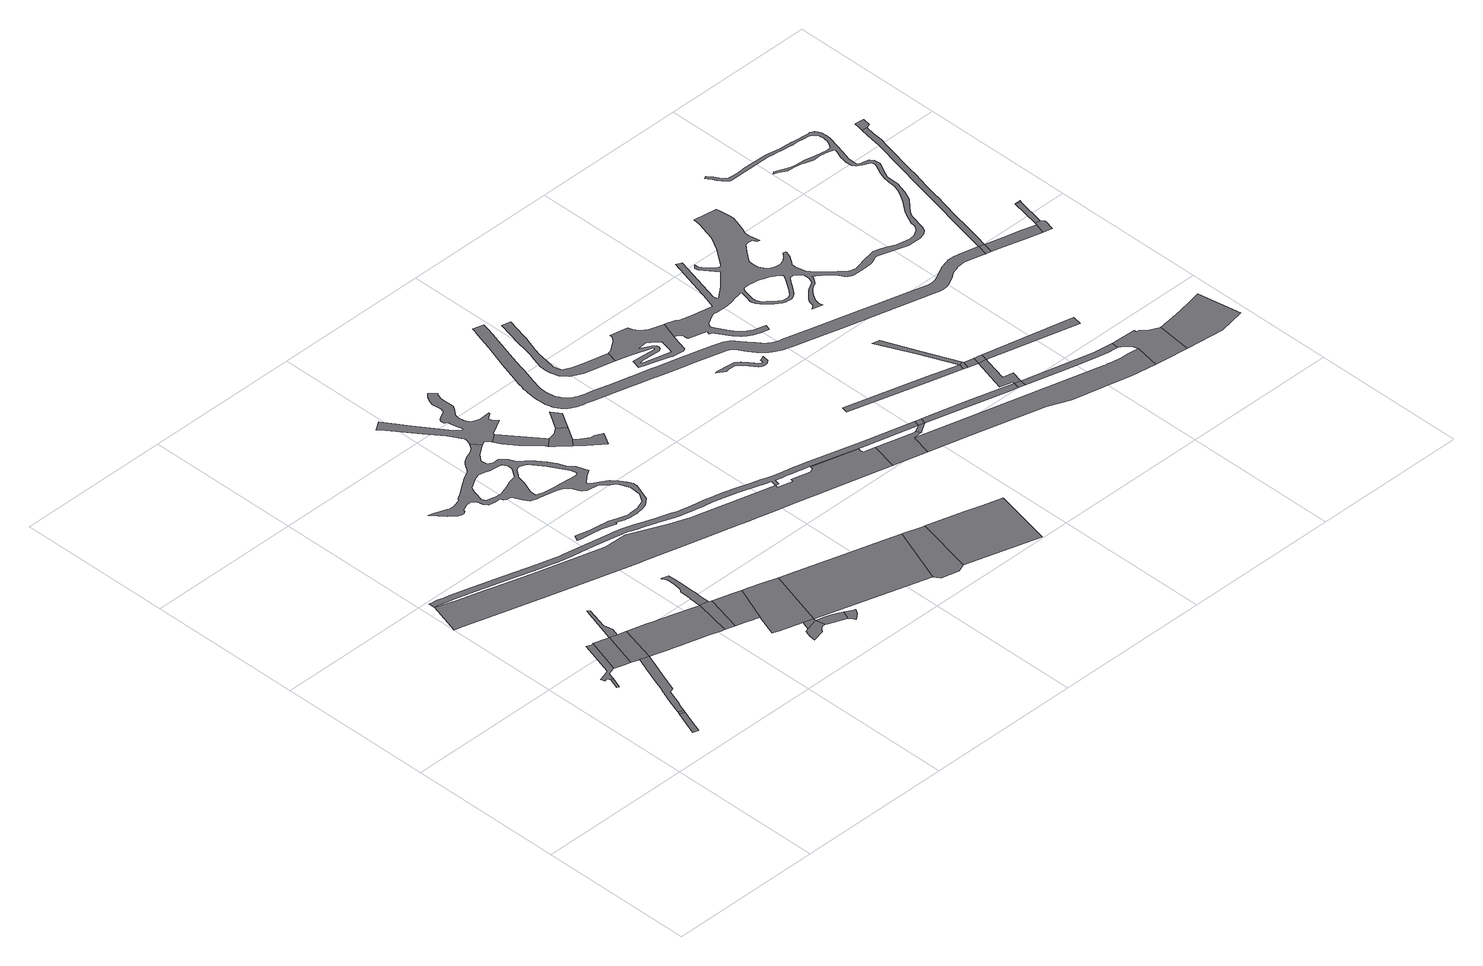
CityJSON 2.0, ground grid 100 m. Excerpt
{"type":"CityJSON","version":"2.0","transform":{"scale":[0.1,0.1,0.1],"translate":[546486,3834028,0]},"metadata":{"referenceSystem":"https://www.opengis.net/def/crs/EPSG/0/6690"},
"CityObjects":{
"road1":{"type":"Road","attributes":{"RoadStructureAttribute.sectionType":"1"},"geometry":[{"type":"MultiSurface","lod":"1","boundaries":[[[0,1,2,3,4,5]]]}]},
"road2":{"type":"Road","geometry":[{"type":"MultiSurface","lod":"1","boundaries":[[[6,0,5,7]]]}]},
"road3":{"type":"Road","geometry":[{"type":"MultiSurface","lod":"1","boundaries":[[[8,9,10,11,12]]]}]},
"road4":{"type":"Road","attributes":{"RoadStructureAttribute.sectionType":"1"},"geometry":[{"type":"MultiSurface","lod":"1","boundaries":[[[13,14,15,16,17,18,19,20,21,12,11,22,23,24,25,26]]]}]},
"road5":{"type":"Road","attributes":{"RoadStructureAttribute.sectionType":"1"},"geometry":[{"type":"MultiSurface","lod":"1","boundaries":[[[27,28,29,30,31,32,33,34,35,36,37,6,7,38,39,40,41,42,43,44,45,46]]]}]},
"road6":{"type":"Road","attributes":{"RoadStructureAttribute.sectionType":"1"},"geometry":[{"type":"MultiSurface","lod":"1","boundaries":[[[47,26,25,48,49,50]]]}]},
"road7":{"type":"Road","geometry":[{"type":"MultiSurface","lod":"1","boundaries":[[[50,49,51,27,46,52,53,54,55]]]}]},
"road8":{"type":"Road","attributes":{"RoadStructureAttribute.sectionType":"1"},"geometry":[{"type":"MultiSurface","lod":"1","boundaries":[[[56,57,58,59,60,61,62,63,50,55]]]}]},
"road9":{"type":"Road","attributes":{"RoadStructureAttribute.sectionType":"1"},"geometry":[{"type":"MultiSurface","lod":"1","boundaries":[[[64,65,66,67,68,69,52,46,70,71,72,73,74,75,76,77,78,79,80,81]]]}]},
"road10":{"type":"Road","geometry":[{"type":"MultiSurface","lod":"1","boundaries":[[[81,80,82,83,84,85]]]}]},
"road11":{"type":"Road","attributes":{"RoadStructureAttribute.sectionType":"1"},"geometry":[{"type":"MultiSurface","lod":"1","boundaries":[[[86,87,88,89,90,91,92,93,94,95,96,97,98,99,100,101,102,103,104,105,106,107,108,81,85]]]}]},
"road12":{"type":"Road","attributes":{"RoadStructureAttribute.sectionType":"1"},"geometry":[{"type":"MultiSurface","lod":"1","boundaries":[[[109,110,83,82,111,112,113,114,115]]]}]},
"road13":{"type":"Road","geometry":[{"type":"MultiSurface","lod":"1","boundaries":[[[116,117,118,119,120,121,122,123,124,125]]]}]},
"road14":{"type":"Road","geometry":[{"type":"MultiSurface","lod":"1","boundaries":[[[126,127,117,116,128,129]]]}]},
"road15":{"type":"Road","geometry":[{"type":"MultiSurface","lod":"1","boundaries":[[[130,131,115,114,132,133,126,129,134]]]}]},
"road16":{"type":"Road","attributes":{"RoadStructureAttribute.sectionType":"1"},"geometry":[{"type":"MultiSurface","lod":"1","boundaries":[[[135,136,137,138,116,125,139,140,141]]]}]},
"road17":{"type":"Road","geometry":[{"type":"MultiSurface","lod":"1","boundaries":[[[142,141,140,143,144,145,146]]]}]},
"road18":{"type":"Road","geometry":[{"type":"MultiSurface","lod":"1","boundaries":[[[147,148,149,150,151,152,153,154,155,156,157,158,159,160,161,162,163,164,165,166,167,168,169,170,171,172,173,174,175,176,177,178,179,180,181,182,183,184,185,186,187,188,189,190,191,192,193,194,195,196,197,198,199,200,201,202,203,204,205,206,207,208,209,210,211,212,213,214,215,216,217,218,219,220,221,222,223,224,225,226,227,228,229,230,231,232,233,234,235,236,237,238,239,240,241,242,243,244,245,246,247,248,249,250,251,252,253,254,255,256,257,258,259,260,261,262,263,264],[265,266,267,268,269,270,271,272,273,274,275,276,277,278,279,280,281,282,283,284,285,286,287,288],[289,290,291,292,293,294,295,296,297,298,299,300,301,302,303,304,305,306]]]}]},
"road19":{"type":"Road","attributes":{"RoadStructureAttribute.sectionType":"1"},"geometry":[{"type":"MultiSurface","lod":"1","boundaries":[[[307,308,309,310,311,312,313,314,315,316,317,318,319,320,321,322,323,324,325,326,327,328,329,330,331,332,333,334,335,336,337,338,339,340,341,342,343,344,345,346,347,348,349,350,351,352,353]]]}]},
"road20":{"type":"Road","attributes":{"RoadStructureAttribute.sectionType":"1"},"geometry":[{"type":"MultiSurface","lod":"1","boundaries":[[[354,355,356,357,134,129,358,359]]]}]},
"road21":{"type":"Road","geometry":[{"type":"MultiSurface","lod":"1","boundaries":[[[360,361,362,363,364,365,366,367,368,369,370,371,372,373,374,375,376,377,378,379,380,381,382,383,384,385,386,387,388,389,390,391,392,393,394,395,396,397,398,399,400,401,402,403,404,405,406,320,407,408,409,410,411,412,413,414,415,416,417,418,419,420,421,422,423,424,425,426,427,428,429,430,431,432,433,434,435,436,437,438,439,440,441,442,443,444,353,445,446,447,448,449,450,451,452,453,454,455,456]]]}]},
"road22":{"type":"Road","attributes":{"RoadStructureAttribute.sectionType":"1"},"geometry":[{"type":"MultiSurface","lod":"1","boundaries":[[[457,458,459,460,461,462,463,464,465,466,467,468,469,470,471,472,473,474,475,476,477,478,479,480,481,482,483,484,485,486,487,488,489,490,491,492,493,494,495,150,149,496,497,498,499,500,501,502,503,504,505,506,507,508,509,510,511,512,513,514,515,516,517,518,519,520,521,522]]]}]},
"road23":{"type":"Road","geometry":[{"type":"MultiSurface","lod":"1","boundaries":[[[523,498,497,524,525,526,527,528]]]}]},
"road24":{"type":"Road","geometry":[{"type":"MultiSurface","lod":"1","boundaries":[[[529,530,531,528,527,532,533,534,535]]]}]},
"road25":{"type":"Road","attributes":{"RoadStructureAttribute.sectionType":"1"},"geometry":[{"type":"MultiSurface","lod":"1","boundaries":[[[536,537,538,539,540,541,534,533]]]}]},
"road26":{"type":"Road","geometry":[{"type":"MultiSurface","lod":"1","boundaries":[[[542,543,544,359,358,545,546,547,548]]]}]},
"road27":{"type":"Road","geometry":[{"type":"MultiSurface","lod":"1","boundaries":[[[549,550,551,529,535]]]}]},
"road28":{"type":"Road","attributes":{"RoadStructureAttribute.sectionType":"1"},"geometry":[{"type":"MultiSurface","lod":"1","boundaries":[[[552,553,554,555,548,547,556,557]]]}]},
"road29":{"type":"Road","attributes":{"RoadStructureAttribute.sectionType":"1"},"geometry":[{"type":"MultiSurface","lod":"1","boundaries":[[[558,559,560,561,562,563,564,565,566,567,568,569,570,571,572,573,574,575,576,577,578,579,580,581]]]}]},
"road30":{"type":"Road","geometry":[{"type":"MultiSurface","lod":"1","boundaries":[[[582,343,342,583,584,585,586]]]}]},
"road31":{"type":"Road","attributes":{"RoadStructureAttribute.sectionType":"1"},"geometry":[{"type":"MultiSurface","lod":"1","boundaries":[[[587,588,589,590,591,581,580,592,593,594,595,596,597,598,599,600,601,602,603,604,605,606,607,608,609,610,611,612,613,614,615],[616,617,618,619,620,621,622,623,624,625,626,627,628,629,630,631,632,633,634,635,636]]]}]},
"road32":{"type":"Road","attributes":{"RoadStructureAttribute.sectionType":"1"},"geometry":[{"type":"MultiSurface","lod":"1","boundaries":[[[455,637,638,586,585,639,640]]]}]},
"road33":{"type":"Road","geometry":[{"type":"MultiSurface","lod":"1","boundaries":[[[641,642,643,644,645,646,647,648,649,650,651,652,653,654,655,656,657,658,659,660,661,662]]]}]},
"road34":{"type":"Road","geometry":[{"type":"MultiSurface","lod":"1","boundaries":[[[663,456,455,640,664]]]}]},
"road35":{"type":"Road","attributes":{"RoadStructureAttribute.sectionType":"1"},"geometry":[{"type":"MultiSurface","lod":"1","boundaries":[[[665,666,667,668,669,670]]]}]},
"road36":{"type":"Road","attributes":{"RoadStructureAttribute.sectionType":"1"},"geometry":[{"type":"MultiSurface","lod":"1","boundaries":[[[671,672,664,640,673,674,675]]]}]},
"road37":{"type":"Road","attributes":{"RoadStructureAttribute.sectionType":"1"},"geometry":[{"type":"MultiSurface","lod":"1","boundaries":[[[676,677,678,679,680,681,682,683,684,685,686,687,688,689,690,691,692,693,694,695,696,697,698,699,700,701,702,703,704,705,706,707,708,709,710,711,712,713,714,715,716,717,718,719,720,721,722,723,724,725,726,727,728,729,730,731,732,733,734,735,736,737,738,739,740,741,742,743,744,745,746,747,748,749,750,751,752,753,754,755,756,757,758,759,760,761,762,763,764,765,766,767,768,769,770,771,772,773,774,775,776,777,778,779,780,781,782,783,784,785,786,787,788,789,790,791,792,793,794,795,796,797,798,799,800,801,802,803,804,805,806,807,808,809,810,811,812,813,814,815,816,817,818,819,820,821,822,823,824,825,826,827,828,829,830,831,832,833,834,835,836,837,838,839,840,841,842,843,844,845,846,847,848,849,850,851,852,853,854,855,856,857,858,859,860,861,862,863,864,865,866,867,868,869,870,871,872,873,874,875,876,877,878,879,880]]]}]},
"road38":{"type":"Road","attributes":{"RoadStructureAttribute.sectionType":"1"},"geometry":[{"type":"MultiSurface","lod":"1","boundaries":[[[881,882,883,884,885,886,887,888,889,890,584,583,891,892,893,894,895,896,897]]]}]},
"road39":{"type":"Road","attributes":{"RoadStructureAttribute.sectionType":"1"},"geometry":[{"type":"MultiSurface","lod":"1","boundaries":[[[898,899,900,901,670,902]]]}]},
"road40":{"type":"Road","geometry":[{"type":"MultiSurface","lod":"1","boundaries":[[[902,670,669,903,904]]]}]},
"road41":{"type":"Road","geometry":[{"type":"MultiSurface","lod":"1","boundaries":[[[675,674,905,906]]]}]},
"road42":{"type":"Road","attributes":{"RoadStructureAttribute.sectionType":"1"},"geometry":[{"type":"MultiSurface","lod":"1","boundaries":[[[907,908,909,675,906,910,911,912,913]]]}]},
"road43":{"type":"Road","attributes":{"RoadStructureAttribute.sectionType":"1"},"geometry":[{"type":"MultiSurface","lod":"1","boundaries":[[[904,903,907,914]]]}]},
"road44":{"type":"Road","geometry":[{"type":"MultiSurface","lod":"1","boundaries":[[[914,907,913,915]]]}]},
"road45":{"type":"Road","attributes":{"RoadStructureAttribute.sectionType":"1"},"geometry":[{"type":"MultiSurface","lod":"1","boundaries":[[[916,917,918,919,906,905,920,921,922,923,924,925]]]}]},
"road46":{"type":"Road","attributes":{"RoadStructureAttribute.sectionType":"1"},"geometry":[{"type":"MultiSurface","lod":"1","boundaries":[[[926,927,915,913]]]}]},
"road47":{"type":"Road","geometry":[{"type":"MultiSurface","lod":"1","boundaries":[[[928,929,930,931,932,933,934,935,936,937,938,939,940,609,608,941,942,943,944,945,946,947,948,949,950,951,952,953,954,955,956,957,958,959,960,961,962,963,964,965,966,967,968,969,970,971,972,973,974,975,976,977,978,979,980,981,982,983,984,985,986,987,988,989,990,991,992,993,994,995,996,997,998,999,1000,1001,1002,1003,1004,1005,1006,1007,1008,1009,1010,1011,1012,1013,1014,1015,1016,1017,1018,1019,1020,1021,1022,1023,1024,1025,1026,1027,1028,1029,1030,1031,1032,1033,1034,1035,1036,1037,1038,1039,1040,1041,1042,1043,1044,1045,1046,1047,1048,1049,1050,1051,1052,1053,1054,1055,1056,1057,1058,1059,1060,1061,1062,1063,1064,1065,1066,1067,1068,1069,1070,1071,1072,1073,1074,1075,1076,1077,1078,1079,1080,1081,1082,1083,1084,1085,1086,1087,1088,1089,1090,1091,1092,1093,1094,1095,1096,1097,1098,1099,1100,1101,1102,1103,1104,1105,1106,1107,1108,1109,1110,1111,1112,1113,1114,1115,1116,1117,1118,1119,1120,1121,1122,1123,1124,1125,1126,1127,1128,1129,1130,1131,1132,1133,1134,1135,1136,1137,1138,1139,1140,1141,1142,1143,1144,1145,1146,1147,1148,1149,1150,1151,1152,1153,1154,1155,1156,1157,1158,1159,1160,1161,1162,1163,1164,1165,1166,1167,1168,1169,1170,1171,1172,1173,1174,1175,1176,1177,1178,1179,1180,1181,1182,1183,1184,1185,1186,1187,1188,1189,1190,1191,1192,1193,1194,1195,1196,1197,1198,1199,1200,1201,1202,1203,1204,1205,1206,1207,1208,1209,1210,1211,1212,1213,1214,1215,1216,1217,1218,1219,1220,1221,1222,1223,1224,1225,1226,1227,1228,1229,1230,1231,1232,1233,1234,1235,1236,1237,1238,1239,1240,1241,1242,1243,1244],[1245,1246,1247,1248,1249,1250,1251,1252,1253,1254,1255,1256,1257,1258,1259,1260,1261,1262,1263,1264,1265,1266,1267,1268,1269,1270,1271,1272,1273,1274,1275,1276,1277]]]}]},
"road48":{"type":"Road","geometry":[{"type":"MultiSurface","lod":"1","boundaries":[[[1278,1279,1280,1281,1282,1283,1284,925,924,1285,1286,1287,1288,897,896,1289,1290,1291]]]}]},
"road49":{"type":"Road","geometry":[{"type":"MultiSurface","lod":"1","boundaries":[[[790,789,1292,1293]]]}]},
"road50":{"type":"Road","attributes":{"RoadStructureAttribute.sectionType":"1"},"geometry":[{"type":"MultiSurface","lod":"1","boundaries":[[[1294,1295,1296,1297,1298,1299,1291,1290,1300,1301]]]}]},
"road51":{"type":"Road","attributes":{"RoadStructureAttribute.sectionType":"1"},"geometry":[{"type":"MultiSurface","lod":"1","boundaries":[[[1302,1303,1304,1293,1292,1305,1306,1307,1308]]]}]},
"road52":{"type":"Road","attributes":{"RoadStructureAttribute.sectionType":"1"},"geometry":[{"type":"MultiSurface","lod":"1","boundaries":[[[1309,1310,1311,1312,1313,1314,1315,1316,790,1293,1317,1318,1319,1320,1321,1322,1323,1324,1325,1326,1327,1328,1329,1330,1331,1332,1333,1334]]]}]},
"road53":{"type":"Road","geometry":[{"type":"MultiSurface","lod":"1","boundaries":[[[1335,1308,1307,1336,1337,1338,1339,1340]]]}]},
"road54":{"type":"Road","attributes":{"RoadStructureAttribute.sectionType":"1"},"geometry":[{"type":"MultiSurface","lod":"1","boundaries":[[[1341,1335,1340,1342]]]}]},
"road55":{"type":"Road","geometry":[{"type":"MultiSurface","lod":"1","boundaries":[[[1343,1341,1342]]]}]},
"road56":{"type":"Road","geometry":[{"type":"MultiSurface","lod":"1","boundaries":[[[1344,1345,1309,1334,1346,1347,1348]]]}]}
},
"vertices":[
[354,350,0],[353,348,0],[294,188,0],[327,175,0],[357,258,0],[387,338,0],
[360,366,0],[393,354,0],
[275,753,0],[282,751,0],[289,748,0],[317,821,0],[300,820,0],
[449,1105,0],[408,1117,0],[341,890,0],[337,888,0],[305,873,0],[263,864,0],[270,837,0],[284,844,0],[294,837,0],[330,865,0],[344,869,0],[375,877,0],[379,878,0],[451,1110,0],
[534,832,0],[518,788,0],[509,765,0],[507,759,0],[464,644,0],[433,561,0],[431,556,0],[426,541,0],[422,533,0],[392,457,0],[362,371,0],[409,400,0],[417,419,0],[453,518,0],[457,519,0],[463,521,0],[483,527,0],[531,660,0],[559,735,0],[588,814,0],
[549,1083,0],[442,860,0],[481,848,0],[551,1082,0],
[523,835,0],[655,1054,0],[644,1057,0],[613,1065,0],[599,1069,0],
[614,1117,0],[610,1143,0],[603,1180,0],[642,1318,0],[634,1323,0],[627,1328,0],[626,1325,0],[571,1145,0],
[1081,928,0],[1078,929,0],[1053,937,0],[862,994,0],[822,1006,0],[775,1020,0],[589,815,0],[640,800,0],[703,781,0],[712,778,0],[742,770,0],[778,760,0],[819,748,0],[870,733,0],[941,712,0],[1023,688,0],[1042,683,0],[1092,925,0],
[1107,664,0],[1166,906,0],[1150,911,0],[1150,916,0],
[1153,990,0],[1154,1009,0],[1155,1027,0],[1155,1037,0],[1155,1045,0],[1156,1078,0],[1158,1132,0],[1157,1200,0],[1155,1222,0],[1110,1236,0],[1110,1233,0],[1111,1231,0],[1113,1228,0],[1124,1205,0],[1127,1200,0],[1127,1196,0],[1126,1180,0],[1127,1149,0],[1118,1098,0],[1118,1096,0],[1102,1080,0],[1100,1008,0],[1100,1001,0],
[1292,869,0],[1219,890,0],[1171,644,0],[1218,630,0],[1223,629,0],[1253,620,0],[1346,853,0],
[1448,387,0],[1366,362,0],[1343,354,0],[1330,311,0],[1323,271,0],[1403,289,0],[1416,309,0],[1427,319,0],[1441,325,0],[1458,324,0],
[1387,421,0],[1382,409,0],[1449,396,0],[1450,402,0],
[1481,813,0],[1386,841,0],[1205,477,0],[1244,463,0],[1563,788,0],
[1573,344,0],[1538,359,0],[1503,371,0],[1465,382,0],[1474,318,0],[1583,274,0],[1607,327,0],
[1649,305,0],[1599,254,0],[1609,235,0],[1646,261,0],[1667,295,0],
[1136,2645,0],[1173,2690,0],[1240,2736,0],[1197,2790,0],[1176,2760,0],[1148,2739,0],[1117,2726,0],[1103,2722,0],[1074,2703,0],[1061,2691,0],[1047,2673,0],[1029,2643,0],[1011,2628,0],[973,2609,0],[914,2569,0],[856,2526,0],[832,2514,0],[819,2506,0],[806,2490,0],[759,2477,0],[755,2475,0],[743,2475,0],[726,2477,0],[723,2478,0],[711,2484,0],[684,2494,0],[644,2511,0],[602,2523,0],[637,2479,0],[670,2440,0],[714,2404,0],[733,2393,0],[753,2394,0],[767,2405,0],[768,2414,0],[775,2422,0],[781,2421,0],[816,2436,0],[851,2437,0],[871,2412,0],[881,2375,0],[899,2352,0],[944,2343,0],[977,2341,0],[987,2323,0],[1000,2313,0],[1020,2311,0],[1035,2301,0],[1060,2246,0],[1083,2214,0],[1126,2197,0],[1132,2196,0],[1248,2173,0],[1276,2161,0],[1306,2139,0],[1313,2130,0],[1321,2119,0],[1334,2087,0],[1344,2072,0],[1365,2055,0],[1442,2043,0],[1467,2021,0],[1485,1998,0],[1518,1976,0],[1548,1904,0],[1544,1829,0],[1507,1776,0],[1450,1753,0],[1394,1751,0],[1373,1750,0],[1310,1767,0],[1253,1788,0],[1250,1789,0],[1185,1796,0],[1135,1803,0],[1079,1817,0],[1042,1829,0],[1022,1794,0],[1045,1784,0],[1120,1777,0],[1185,1766,0],[1266,1742,0],[1268,1741,0],[1275,1739,0],[1279,1751,0],[1330,1732,0],[1363,1725,0],[1400,1723,0],[1418,1723,0],[1468,1731,0],[1493,1739,0],[1520,1759,0],[1542,1779,0],[1586,1894,0],[1583,1917,0],[1568,1952,0],[1545,1991,0],[1512,2029,0],[1464,2056,0],[1424,2080,0],[1406,2105,0],[1449,2143,0],[1493,2171,0],[1465,2243,0],[1432,2288,0],[1410,2336,0],[1409,2338,0],[1384,2382,0],[1348,2434,0],[1305,2472,0],[1283,2490,0],[1268,2504,0],[1252,2549,0],[1214,2588,0],[1177,2585,0],[1171,2588,0],[1156,2597,0],[1142,2605,0],[1075,2392,0],[1054,2384,0],[1011,2371,0],[971,2373,0],[969,2376,0],[916,2388,0],[904,2410,0],[920,2473,0],[923,2483,0],[940,2518,0],[997,2553,0],[1044,2571,0],[1080,2562,0],[1116,2548,0],[1117,2547,0],[1129,2547,0],[1157,2545,0],[1192,2540,0],[1210,2513,0],[1206,2483,0],[1205,2478,0],[1166,2420,0],[1131,2411,0],[1116,2407,0],[1178,2376,0],[1186,2403,0],[1190,2409,0],[1221,2451,0],[1245,2461,0],[1291,2444,0],[1359,2355,0],[1374,2328,0],[1423,2238,0],[1431,2200,0],[1411,2188,0],[1371,2192,0],[1298,2200,0],[1261,2204,0],[1185,2213,0],[1140,2230,0],[1142,2270,0],[1169,2343,0],
[1598,1488,0],[1474,1535,0],[1240,1639,0],[1091,1644,0],[1089,1644,0],[1084,1646,0],[851,1710,0],[726,1743,0],[645,1765,0],[584,1783,0],[412,1833,0],[370,1846,0],[194,1898,0],[66,1943,0],[5,1731,0],[59,1715,0],[201,1674,0],[330,1638,0],[437,1608,0],[572,1569,0],[706,1533,0],[1090,1426,0],[1138,1413,0],[1149,1410,0],[1453,1333,0],[1558,1306,0],[1638,1285,0],[1741,1258,0],[1801,1242,0],[1829,1235,0],[1935,1208,0],[2024,1187,0],[2099,1168,0],[2214,1139,0],[2327,1110,0],[2687,1019,0],[2733,1197,0],[2661,1215,0],[2654,1232,0],[2658,1250,0],[2363,1328,0],[2358,1309,0],[2335,1298,0],[2214,1328,0],[2209,1310,0],[2112,1337,0],[2117,1354,0],
[2151,617,0],[1961,672,0],[1817,714,0],[1629,769,0],[2161,194,0],[2305,571,0],
[2714,1283,0],[2364,1376,0],[2329,1385,0],[2300,1392,0],[2265,1400,0],[2228,1408,0],[2196,1416,0],[2164,1424,0],[2137,1431,0],[2098,1444,0],[2041,1462,0],[1951,1490,0],[1882,1511,0],[1826,1526,0],[1798,1532,0],[1769,1539,0],[1747,1544,0],[1712,1551,0],[1677,1557,0],[1645,1564,0],[1611,1572,0],[1584,1579,0],[1550,1590,0],[1455,1623,0],[1371,1654,0],[1338,1665,0],[1303,1677,0],[1285,1683,0],[1259,1690,0],[1238,1696,0],[1211,1702,0],[1187,1706,0],[1052,1731,0],[888,1760,0],[856,1767,0],[828,1774,0],[793,1783,0],[722,1804,0],[523,1862,0],[337,1915,0],[196,1954,0],[160,1964,0],[141,1970,0],[123,1974,0],[104,1978,0],[84,1981,0],[65,1984,0],[78,1941,0],[97,1938,0],[115,1935,0],[131,1931,0],[150,1926,0],[185,1916,0],[327,1877,0],[512,1823,0],[711,1765,0],[783,1744,0],[819,1735,0],[847,1728,0],[880,1721,0],[1045,1692,0],[1180,1667,0],[1203,1663,0],[1229,1657,0],[1249,1652,0],[1273,1645,0],[1290,1639,0],[1325,1627,0],[1358,1616,0],[1441,1586,0],[1537,1552,0],[1573,1541,0],[1601,1533,0],[1636,1525,0],[1669,1518,0],[1705,1511,0],[1739,1505,0],[1761,1500,0],[1789,1494,0],[1816,1487,0],[1872,1472,0],[1939,1452,0],[2029,1424,0],[2086,1406,0],[2126,1393,0],[2138,1349,0],[2147,1387,0],[2154,1385,0],[2187,1377,0],[2220,1369,0],[2256,1361,0],[2291,1353,0],[2319,1346,0],[2354,1338,0],[2704,1244,0],[3032,1162,0],[3042,1200,0],
[1336,3252,0],[1321,3237,0],[1310,3219,0],[1302,3199,0],[1297,3180,0],[1295,3164,0],[1297,3153,0],[1300,3126,0],[1300,3112,0],[1299,3105,0],[1298,3100,0],[1296,3092,0],[1284,3081,0],[1257,3068,0],[1232,3053,0],[1227,3045,0],[1225,3037,0],[1226,3029,0],[1227,3020,0],[1234,3013,0],[1243,3006,0],[1248,2978,0],[1253,2948,0],[1263,2923,0],[1264,2915,0],[1264,2908,0],[1257,2904,0],[1249,2903,0],[1241,2911,0],[1216,2940,0],[1069,3146,0],[1036,3198,0],[983,3278,0],[925,3240,0],[961,3198,0],[1077,3034,0],[1158,2927,0],[1209,2841,0],[1211,2823,0],[1270,2751,0],[1295,2716,0],[1348,2752,0],[1348,2758,0],[1350,2762,0],[1453,2817,0],[1437,2834,0],[1427,2853,0],[1421,2871,0],[1459,2895,0],[1461,2905,0],[1394,2900,0],[1364,2907,0],[1333,2922,0],[1316,2956,0],[1313,2994,0],[1320,3024,0],[1340,3047,0],[1359,3072,0],[1364,3087,0],[1364,3107,0],[1361,3142,0],[1363,3179,0],[1371,3202,0],[1375,3212,0],[1383,3222,0],[1345,3260,0],
[1520,2531,0],[1323,2667,0],[1379,2590,0],[1475,2483,0],[1484,2473,0],[1532,2516,0],
[1622,2552,0],[1582,2522,0],[1547,2514,0],[1511,2443,0],[1581,2380,0],[1621,2424,0],[1672,2510,0],
[1637,2330,0],[1730,2254,0],[1776,2336,0],[1729,2356,0],[1701,2358,0],[1636,2402,0],
[2429,534,0],[2403,542,0],[2328,564,0],[2187,152,0],[2300,126,0],[2353,147,0],[2442,531,0],
[1736,2616,0],[1698,2673,0],[1654,2602,0],
[2781,432,0],[2692,458,0],[2616,481,0],[2564,496,0],[2824,8,0],[2912,394,0],
[2139,2830,0],[2059,2854,0],[2001,2881,0],[1988,2933,0],[2000,3001,0],[2009,3061,0],[2024,3104,0],[2058,3209,0],[2065,3234,0],[2099,3367,0],[2044,3381,0],[2000,3208,0],[1988,3146,0],[1974,3096,0],[1969,3080,0],[1950,3023,0],[1940,2983,0],[1938,2940,0],[1941,2905,0],[1956,2855,0],[1992,2808,0],[2065,2774,0],[2261,2725,0],[2279,2798,0],
[2974,1135,0],[2905,965,0],[2939,1104,0],[2998,1108,0],[2985,1137,0],
[2399,2901,0],[2395,2883,0],[2389,2871,0],[2377,2856,0],[2306,2805,0],[2343,2704,0],[2488,2658,0],[2488,2653,0],[2488,2646,0],[2483,2641,0],[2371,2652,0],[2327,2652,0],[2314,2597,0],[2351,2584,0],[2392,2571,0],[2487,2539,0],[2512,2531,0],[2522,2529,0],[2587,2522,0],[2600,2529,0],[2619,2592,0],[2636,2647,0],[2672,2758,0],[2584,2786,0],[2548,2811,0],[2527,2834,0],[2519,2850,0],[2515,2858,0],[2511,2877,0],[2513,2663,0],[2509,2667,0],[2506,2671,0],[2430,2708,0],[2490,2716,0],[2511,2699,0],[2556,2661,0],[2550,2636,0],[2539,2596,0],[2532,2566,0],[2498,2574,0],[2452,2585,0],[2428,2591,0],[2361,2607,0],[2351,2619,0],[2361,2619,0],[2371,2620,0],[2494,2616,0],[2507,2624,0],[2513,2628,0],[2518,2646,0],
[3023,1155,0],[3007,1145,0],[3022,1123,0],[3071,1151,0],
[2625,2230,0],[2650,2235,0],[2690,2233,0],[2718,2213,0],[2745,2176,0],[2776,2136,0],[2788,2124,0],[2808,2119,0],[2828,2122,0],[2851,2139,0],[2855,2179,0],[2823,2166,0],[2826,2162,0],[2821,2149,0],[2808,2144,0],[2783,2176,0],[2763,2203,0],[2737,2233,0],[2710,2253,0],[2675,2257,0],[2587,2267,0],[2575,2266,0],
[3072,1193,0],[3082,1190,0],
[3363,1421,0],[2848,1561,0],[2838,1521,0],[3353,1381,0],[3547,1327,0],[3558,1366,0],
[3368,1120,0],[3135,1176,0],[3595,1014,0],[3645,1001,0],[3656,1043,0],
[1911,3475,0],[1903,3447,0],[1893,3416,0],[1857,3299,0],[1807,3141,0],[1800,3121,0],[1798,3113,0],[1778,3047,0],[1759,2989,0],[1751,2959,0],[1749,2952,0],[1749,2949,0],[1746,2935,0],[1744,2929,0],[1743,2927,0],[1739,2911,0],[1739,2910,0],[1736,2892,0],[1732,2871,0],[1731,2852,0],[1729,2836,0],[1727,2811,0],[1726,2794,0],[1727,2779,0],[1728,2771,0],[1728,2767,0],[1729,2754,0],[1730,2737,0],[1732,2726,0],[1734,2717,0],[1736,2707,0],[1738,2700,0],[1740,2694,0],[1741,2692,0],[1745,2684,0],[1749,2676,0],[1754,2668,0],[1762,2657,0],[1767,2651,0],[1773,2644,0],[1774,2643,0],[1780,2636,0],[1787,2630,0],[1793,2624,0],[1800,2620,0],[1808,2615,0],[1816,2610,0],[1824,2606,0],[1833,2601,0],[1844,2597,0],[1855,2594,0],[1863,2591,0],[1870,2589,0],[1896,2583,0],[1932,2573,0],[2005,2554,0],[2060,2540,0],[2134,2521,0],[2217,2499,0],[2296,2478,0],[2322,2471,0],[2323,2470,0],[2357,2461,0],[2495,2425,0],[2558,2408,0],[2747,2358,0],[2764,2350,0],[2777,2343,0],[2785,2336,0],[2792,2329,0],[2802,2315,0],[2811,2300,0],[2815,2292,0],[2818,2287,0],[2828,2271,0],[2842,2249,0],[2856,2229,0],[2858,2227,0],[2868,2215,0],[2870,2214,0],[2886,2196,0],[2903,2183,0],[2919,2173,0],[2935,2163,0],[2947,2156,0],[2972,2145,0],[2989,2139,0],[3001,2135,0],[3006,2133,0],[3011,2132,0],[3024,2127,0],[3050,2120,0],[3254,2066,0],[3305,2052,0],[3893,1897,0],[3929,1887,0],[3958,1885,0],[3972,1885,0],[3985,1887,0],[4016,1899,0],[4033,1907,0],[4056,1920,0],[4093,1944,0],[4099,1947,0],[4108,1950,0],[4119,1953,0],[4133,1958,0],[4148,1962,0],[4170,1964,0],[4187,1966,0],[4205,1965,0],[4228,1962,0],[4319,1939,0],[4335,1935,0],[4353,2005,0],[4251,2032,0],[4198,2041,0],[4173,2043,0],[4154,2041,0],[4137,2038,0],[4118,2033,0],[4098,2027,0],[4084,2021,0],[4073,2017,0],[4064,2012,0],[4045,2002,0],[4025,1992,0],[3996,1977,0],[3977,1971,0],[3964,1969,0],[3947,1969,0],[3945,1969,0],[3932,1970,0],[3918,1973,0],[3883,1983,0],[3859,1989,0],[3214,2161,0],[3180,2170,0],[3031,2209,0],[3020,2212,0],[2998,2219,0],[2979,2229,0],[2959,2241,0],[2941,2255,0],[2928,2270,0],[2927,2271,0],[2914,2289,0],[2910,2294,0],[2900,2307,0],[2896,2313,0],[2880,2334,0],[2859,2363,0],[2841,2383,0],[2822,2401,0],[2807,2412,0],[2793,2421,0],[2786,2424,0],[2777,2427,0],[2767,2430,0],[2730,2439,0],[2518,2495,0],[2391,2529,0],[2346,2541,0],[2263,2562,0],[2230,2571,0],[2093,2607,0],[2031,2623,0],[1984,2635,0],[1947,2644,0],[1931,2648,0],[1917,2652,0],[1911,2654,0],[1902,2657,0],[1891,2662,0],[1887,2664,0],[1877,2670,0],[1868,2676,0],[1861,2680,0],[1852,2689,0],[1846,2696,0],[1837,2706,0],[1829,2717,0],[1824,2728,0],[1816,2746,0],[1812,2761,0],[1809,2775,0],[1807,2787,0],[1807,2789,0],[1805,2805,0],[1805,2824,0],[1806,2840,0],[1808,2856,0],[1810,2866,0],[1816,2891,0],[1820,2906,0],[1824,2919,0],[1824,2921,0],[1836,2959,0],[1854,3024,0],[1861,3048,0],[1878,3106,0],[1908,3209,0],[1952,3362,0],[1965,3409,0],[1979,3455,0],
[4332,771,0],[4296,775,0],[4270,778,0],[4259,779,0],[4221,783,0],[4164,792,0],[4136,797,0],[4119,801,0],[4108,803,0],[4076,811,0],[3170,900,0],[3640,779,0],[3776,721,0],[4078,650,0],[4150,635,0],[4315,608,0],[4342,771,0],
[3489,1609,0],[3400,1823,0],[3356,1835,0],[3462,1598,0],[3583,1376,0],
[3574,1319,0],[3587,1364,0],
[3686,991,0],[3696,1033,0],
[3640,1301,0],[3579,1078,0],[3659,1054,0],[3715,1108,0],[3648,1125,0],[3684,1266,0],[3693,1295,0],
[3651,1350,0],
[3703,1339,0],
[4233,907,0],[4151,919,0],[4039,946,0],[3713,1028,0],[3973,918,0],[4122,882,0],[4204,866,0],[4256,859,0],[4271,856,0],[4275,903,0],
[4273,1147,0],[4286,1209,0],
[3117,2762,0],[3043,2706,0],[3035,2704,0],[3027,2731,0],[3117,3059,0],[3082,3074,0],[2990,2745,0],[2968,2678,0],[2898,2690,0],[2825,2704,0],[2760,2721,0],[2742,2736,0],[2685,2754,0],[2663,2632,0],[2676,2612,0],[2676,2592,0],[2676,2589,0],[2677,2579,0],[2794,2549,0],[2787,2523,0],[2804,2519,0],[2865,2422,0],[2896,2386,0],[2921,2364,0],[2949,2347,0],[2988,2333,0],[3043,2318,0],[3055,2354,0],[2984,2377,0],[2965,2386,0],[2938,2405,0],[2915,2426,0],[2897,2449,0],[2875,2482,0],[2840,2550,0],[2836,2560,0],[2836,2569,0],[2840,2578,0],[2842,2582,0],[2847,2589,0],[2911,2623,0],[2921,2626,0],[2931,2628,0],[2948,2627,0],[2977,2624,0],[3004,2623,0],[3033,2625,0],[3068,2630,0],[3100,2638,0],[3134,2646,0],[3148,2648,0],[3159,2647,0],[3162,2643,0],[3162,2636,0],[3157,2618,0],[3150,2590,0],[3145,2567,0],[3144,2562,0],[3144,2546,0],[3150,2527,0],[3164,2506,0],[3198,2473,0],[3220,2455,0],[3223,2453,0],[3237,2442,0],[3259,2428,0],[3279,2420,0],[3281,2419,0],[3302,2416,0],[3319,2416,0],[3338,2425,0],[3356,2439,0],[3376,2462,0],[3396,2488,0],[3418,2523,0],[3440,2548,0],[3450,2551,0],[3468,2552,0],[3481,2544,0],[3495,2530,0],[3510,2510,0],[3510,2503,0],[3510,2487,0],[3509,2470,0],[3503,2452,0],[3495,2439,0],[3479,2426,0],[3464,2420,0],[3448,2411,0],[3430,2397,0],[3395,2363,0],[3382,2350,0],[3367,2326,0],[3358,2292,0],[3335,2277,0],[3401,2259,0],[3391,2283,0],[3399,2318,0],[3411,2336,0],[3424,2356,0],[3445,2380,0],[3459,2394,0],[3476,2407,0],[3493,2415,0],[3507,2426,0],[3517,2440,0],[3528,2461,0],[3533,2480,0],[3551,2462,0],[3574,2444,0],[3595,2429,0],[3608,2416,0],[3623,2400,0],[3643,2372,0],[3658,2347,0],[3671,2331,0],[3686,2322,0],[3702,2317,0],[3726,2316,0],[3774,2316,0],[3831,2319,0],[3848,2324,0],[3856,2327,0],[3886,2340,0],[3906,2342,0],[3941,2330,0],[4091,2284,0],[4184,2283,0],[4219,2293,0],[4239,2311,0],[4256,2338,0],[4266,2378,0],[4273,2407,0],[4282,2446,0],[4290,2466,0],[4324,2506,0],[4374,2559,0],[4403,2622,0],[4425,2702,0],[4429,2780,0],[4439,2808,0],[4483,2888,0],[4480,2930,0],[4462,2953,0],[4437,2960,0],[4410,2965,0],[4397,2972,0],[4389,2984,0],[4389,3039,0],[4398,3070,0],[4425,3157,0],[4442,3232,0],[4447,3258,0],[4446,3273,0],[4444,3300,0],[4436,3323,0],[4426,3335,0],[4416,3342,0],[4401,3347,0],[4386,3347,0],[4278,3358,0],[4275,3359,0],[4211,3365,0],[4186,3368,0],[4116,3379,0],[4083,3382,0],[3930,3388,0],[3898,3385,0],[3848,3387,0],[3820,3389,0],[3805,3394,0],[3793,3404,0],[3783,3416,0],[3760,3456,0],[3735,3488,0],[3717,3478,0],[3730,3463,0],[3742,3443,0],[3753,3421,0],[3768,3396,0],[3786,3379,0],[3803,3366,0],[3816,3364,0],[4091,3362,0],[4123,3359,0],[4156,3355,0],[4191,3348,0],[4213,3345,0],[4236,3343,0],[4262,3339,0],[4266,3338,0],[4296,3339,0],[4346,3334,0],[4366,3332,0],[4381,3327,0],[4394,3320,0],[4406,3310,0],[4416,3295,0],[4419,3285,0],[4422,3260,0],[4419,3247,0],[4417,3232,0],[4402,3195,0],[4385,3174,0],[4360,3172,0],[4287,3186,0],[4215,3200,0],[4170,3205,0],[4147,3207,0],[4115,3214,0],[4072,3229,0],[4024,3251,0],[4010,3241,0],[4037,3228,0],[4082,3204,0],[4127,3199,0],[4163,3193,0],[4170,3192,0],[4215,3178,0],[4253,3166,0],[4303,3171,0],[4353,3159,0],[4380,3152,0],[4393,3142,0],[4366,3067,0],[4364,3055,0],[4359,3027,0],[4362,2989,0],[4377,2967,0],[4405,2947,0],[4440,2933,0],[4453,2925,0],[4458,2905,0],[4455,2890,0],[4426,2827,0],[4409,2785,0],[4402,2742,0],[4400,2700,0],[4390,2662,0],[4366,2617,0],[4331,2564,0],[4284,2499,0],[4257,2448,0],[4252,2437,0],[4240,2413,0],[4233,2373,0],[4211,2345,0],[4174,2323,0],[4139,2317,0],[4091,2327,0],[4048,2336,0],[3998,2358,0],[3953,2378,0],[3918,2385,0],[3876,2377,0],[3856,2373,0],[3751,2348,0],[3718,2355,0],[3695,2367,0],[3680,2383,0],[3660,2403,0],[3635,2425,0],[3613,2448,0],[3591,2468,0],[3570,2486,0],[3553,2510,0],[3540,2532,0],[3532,2556,0],[3528,2577,0],[3526,2595,0],[3526,2610,0],[3528,2623,0],[3535,2631,0],[3552,2655,0],[3568,2680,0],[3575,2697,0],[3576,2701,0],[3581,2713,0],[3582,2722,0],[3565,2724,0],[3545,2701,0],[3518,2678,0],[3483,2666,0],[3455,2670,0],[3420,2685,0],[3395,2712,0],[3382,2742,0],[3379,2780,0],[3386,2812,0],[3431,2875,0],[3470,2918,0],[3495,2926,0],[3523,2921,0],[3536,2896,0],[3551,2894,0],[3540,2961,0],[3540,2991,0],[3552,3024,0],[3576,3094,0],[3586,3131,0],[3585,3164,0],[3577,3224,0],[3575,3249,0],[3424,3269,0],[3417,3222,0],[3408,3185,0],[3384,3094,0],[3335,3007,0],[3253,2898,0],[3241,2886,0],[3221,2893,0],[3173,2940,0],[3152,2970,0],[3152,2997,0],[3130,2975,0],[3138,2952,0],[3209,2853,0],[3243,2664,0],[3276,2661,0],[3301,2656,0],[3318,2651,0],[3332,2647,0],[3367,2632,0],[3397,2612,0],[3425,2592,0],[3427,2586,0],[3410,2558,0],[3381,2513,0],[3359,2479,0],[3336,2453,0],[3329,2446,0],[3317,2441,0],[3305,2438,0],[3288,2439,0],[3280,2442,0],[3272,2445,0],[3251,2458,0],[3235,2472,0],[3232,2474,0],[3203,2499,0],[3181,2523,0],[3175,2533,0],[3172,2545,0],[3171,2564,0],[3171,2566,0],[3175,2593,0],[3187,2643,0],[3194,2659,0],[3199,2661,0],[3220,2664,0],
[4522,827,0],[4501,840,0],[4476,859,0],[4458,876,0],[4437,877,0],[4437,895,0],[4298,901,0],[4287,850,0],[4302,840,0],[4321,822,0],[4333,807,0],[4375,598,0],[4532,581,0],[4557,812,0],
[4370,1926,0],[4388,1998,0],
[4903,868,0],[4863,861,0],[4826,853,0],[4738,837,0],[4664,823,0],[4589,815,0],[4779,555,0],[4952,588,0],
[4612,1938,0],[4504,1967,0],[4390,1997,0],[4445,1906,0],[4563,1875,0],[4686,1843,0],[4709,1912,0],
[4616,3158,0],[4600,3064,0],[4590,3001,0],[4540,2798,0],[4495,2604,0],[4448,2404,0],[4408,2234,0],[4373,2086,0],[4404,2063,0],[4427,2159,0],[4429,2169,0],[4456,2289,0],[4479,2382,0],[4499,2468,0],[4502,2481,0],[4522,2565,0],[4537,2630,0],[4551,2684,0],[4564,2747,0],[4579,2806,0],[4596,2882,0],[4619,2977,0],[4631,3029,0],[4641,3097,0],[4650,3152,0],[4651,3155,0],
[4713,1927,0],[4745,1827,0],[4765,1898,0],[4762,1902,0],[4748,1918,0],[4745,1921,0],
[4753,2121,0],[4786,2109,0],
[4793,2121,0],
[4628,3225,0],[4621,3186,0],[4678,3167,0],[4687,3218,0],[4667,3222,0]
]}
